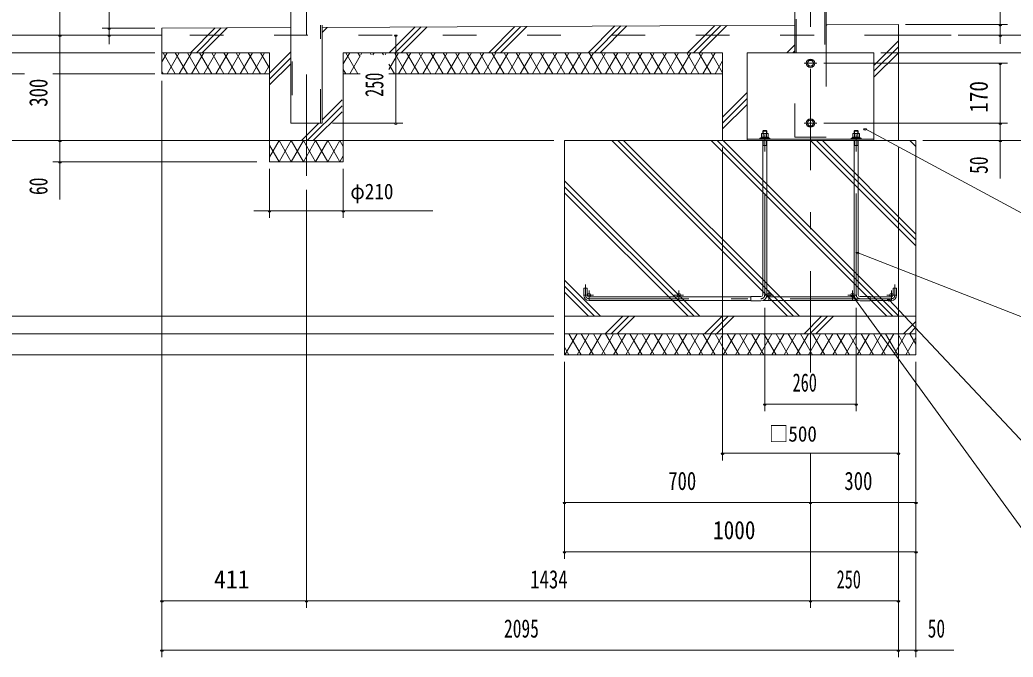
# Model space of a CAD drawing. Units: millimetres, scale not verified, with parts at other scales. Extents: x -27014 to 27021, y -10500 to 10500.
# Drawn here: x 16187 to 23251, y -3330 to 1204 of the extents above; entities that cross this region are included whole.
import ezdxf
from ezdxf.enums import TextEntityAlignment as Align

# ---------------------------------------------------------------- set-up
doc = ezdxf.new("R2010")
doc.units = ezdxf.units.MM
doc.header["$LTSCALE"] = 60
doc.linetypes.add('USER2', pattern=[10, 4, -6])
doc.linetypes.add('USER3', pattern=[24, 12, -5, 2, -5])
for name, color, linetype, lineweight in [('0-6_2-02BOLD', 7, 'Continuous', 18), ('0-7_2-12HIDDEN', 3, 'USER2', 18), ('0-8_2-22CENTER', 3, 'USER3', 18), ('0-9_2-42THIN', 4, 'Continuous', 18), ('0-A_2-52DIM', 3, 'Continuous', 18), ('0-B_2-62HATCH', 2, 'Continuous', 18)]:
    doc.layers.add(name, color=color, linetype=linetype, lineweight=lineweight)
doc.styles.add('ＭＳ ゴシック', font='')
doc.styles.get('ＭＳ ゴシック').set_extended_font_data('MS Gothic')

msp = doc.modelspace()

# ---------------------------------------------------------------- linework, layer by layer
at = {"layer": '0-6_2-02BOLD'}
for p, q in [((18113.43, 469.93), (18113.43, 3919.93)), ((21698.43, 1574.93), (21698.43, 969.93)), ((21921.18, 969.93), (21921.18, 1265.83)), ((17197.31, 1144.93), (18113.43, 1149.3)), ((18336.18, 1150.37), (21698.43, 1166.42)), ((17197.31, 1094.93), (16822.31, 1094.93)), ((22434.8, 1094.93), (22809.8, 1094.93)), ((18607.11, 819.93), (18487.24, 819.93)), ((21184.81, 819.93), (18811.11, 819.93)), ((21359.81, 356.18), (22259.81, 356.18)), ((21449.81, 361.93), (21449.81, 356.18)), ((21499.81, 412.67), (21469.81, 412.67)), ((21472.54, 392.17), (21472.54, 369.43)), ((21477.31, 361.93), (21484.81, 369.43)), ((21492.31, 369.43), (21484.81, 361.93)), ((21497.08, 369.43), (21497.08, 392.17)), ((21511.68, 361.93), (21511.68, 369.43)), ((22119.8, 412.67), (22149.81, 412.67)), ((22122.54, 369.43), (22122.54, 392.17)), ((22134.81, 361.93), (22127.31, 369.43)), ((22134.81, 369.43), (22142.31, 361.93)), ((22147.08, 392.17), (22147.08, 369.43)), ((18487.24, 344.93), (17962.24, 344.93)), ((21469.81, 344.93), (21469.81, -752.57)), ((21469.81, 311.18), (21499.81, 311.18)), ((21499.81, -752.57), (21499.81, 344.93)), ((22119.8, 344.93), (22119.8, -752.57)), ((22149.81, 311.18), (22119.8, 311.18)), ((22149.81, -752.57), (22149.81, 344.93)), ((20197.31, -755.07), (20197.31, -705.07)), ((20234.81, -767.57), (21384.81, -767.57)), ((22122.54, -767.57), (21497.07, -767.57)), ((22384.81, -767.57), (22234.8, -767.57)), ((21384.81, -792.57), (20234.81, -792.57)), ((21471.67, -792.57), (22147.95, -792.57)), ((22234.8, -792.57), (22384.81, -792.57)), ((20059.81, -905.07), (22559.81, -905.07)), ((22559.81, -1030.07), (20059.81, -1030.07))]:
    msp.add_line(p, q, dxfattribs=at)
for points in [[(17962.24, 819.93), (17197.31, 819.93), (17197.31, 1144.93)], [(18336.18, 1167.08), (18336.18, 469.93), (18113.36, 469.93)], [(21921.18, 1167.48), (22434.8, 1169.93), (22434.8, 344.93)], [(21184.81, 344.93), (21184.81, 969.93), (18487.24, 969.93), (18487.24, 194.93), (17962.24, 194.93), (17962.24, 969.93), (17197.31, 969.93)], [(22259.81, 344.93), (22259.81, 969.93), (21359.81, 969.93), (21359.81, 344.93)], [(21449.81, 361.93), (21519.81, 361.93), (21519.81, 356.18)], [(21511.68, 369.43), (21457.94, 369.43), (21457.94, 361.93)], [(21460.27, 369.43), (21460.27, 392.17), (21464.19, 394.43), (21505.43, 394.43), (21509.34, 392.17), (21509.34, 369.43)], [(21499.81, 394.43), (21499.81, 412.67), (21494.81, 417.67), (21474.81, 417.67), (21469.81, 412.67), (21469.81, 394.43)], [(22169.8, 356.18), (22169.8, 361.93), (22099.81, 361.93), (22099.81, 356.18)], [(22107.93, 361.93), (22107.93, 369.43), (22161.68, 369.43), (22161.68, 361.93)], [(22159.34, 369.43), (22159.34, 392.17), (22155.43, 394.43), (22114.18, 394.43), (22110.27, 392.17), (22110.27, 369.43)], [(22119.8, 394.43), (22119.8, 412.67), (22124.81, 417.67), (22144.8, 417.67), (22149.81, 412.67), (22149.81, 394.43)], [(20197.31, -705.07), (20222.31, -705.07), (20222.31, -755.07)], [(22397.31, -755.07), (22397.31, -705.07), (22422.31, -705.07), (22422.31, -755.07)], [(21457.31, -765.07), (21384.81, -765.07), (21384.81, -795.07), (21457.31, -795.07)], [(22162.31, -795.07), (22234.8, -795.07), (22234.8, -765.07), (22162.31, -765.07)]]:
    msp.add_lwpolyline(points, dxfattribs=at)
for points in [[(21797.54, 916.18), (21785.27, 894.93), (21797.54, 873.68), (21822.08, 873.68), (21834.34, 894.93), (21822.08, 916.18)], [(21822.08, 448.68), (21797.54, 448.68), (21785.27, 469.93), (21797.54, 491.18), (21822.08, 491.18), (21834.34, 469.93)], [(22559.81, 344.93), (22559.81, -1180.07), (20059.81, -1180.07), (20059.81, 344.93)]]:
    msp.add_lwpolyline(points, close=True, dxfattribs=at)
for centre, radius in [((21809.81, 894.93), 30), ((21809.81, 894.93), 20.62), ((21809.81, 469.93), 30), ((21809.81, 469.93), 20.62), ((20234.81, -755.07), 12.5), ((20873.56, -755.07), 12.5), ((21512.31, -755.07), 12.5), ((22107.31, -755.07), 12.5), ((22384.81, -755.07), 12.5)]:
    msp.add_circle(centre, radius, dxfattribs=at)
for centre, radius, start, end in [((21466.4, 384.97), 9.46, 49.5701, 90), ((21484.81, 359.98), 34.45, 69.13593, 110.86406), ((21503.21, 384.97), 9.46, 90, 130.42989), ((22116.4, 384.97), 9.46, 49.57011, 90), ((22134.81, 359.98), 34.45, 69.13594, 110.86407), ((22153.21, 384.97), 9.46, 90, 130.4299), ((20234.81, -755.07), 37.5, 180, 270), ((21457.31, -752.57), 42.5, 270, 0), ((21457.31, -752.57), 12.5, 270, 0), ((22162.31, -752.57), 42.5, 180, 270), ((22162.31, -752.57), 12.5, 180, 270), ((22384.81, -755.07), 37.5, 270, 0)]:
    msp.add_arc(centre, radius, start, end, dxfattribs=at)
at = {"layer": '0-7_2-12HIDDEN'}
for p, q in [((18123.93, 3907.43), (18123.93, 469.93)), ((21708.93, 969.93), (21708.93, 1574.93)), ((21910.68, 1269.65), (21910.68, 969.93)), ((18325.68, 469.93), (18325.68, 1166.77)), ((22434.8, 1094.93), (17197.31, 1094.93)), ((21698.43, 369.93), (21698.43, 969.93))]:
    msp.add_line(p, q, dxfattribs=at)
msp.add_lwpolyline([(21921.18, 969.93), (21921.18, 369.93), (21698.43, 369.93)], dxfattribs=at)
at = {"layer": '0-8_2-22CENTER'}
for p, q in [((21809.81, -1305.07), (21809.81, 6672.44)), ((18224.88, 1094.93), (18224.88, 4125.61)), ((18224.81, 94.93), (18224.81, 1094.93)), ((21854.81, 894.93), (21764.81, 894.93)), ((21484.81, -752.57), (21484.81, 447.67)), ((21764.81, 469.93), (21854.81, 469.93)), ((22134.81, -752.57), (22134.81, 447.67)), ((20209.81, -755.07), (20209.81, -680.07)), ((22409.81, -755.07), (22409.81, -680.07)), ((20202.31, -755.07), (20267.31, -755.07)), ((20234.81, -787.57), (20234.81, -722.57)), ((20906.06, -755.07), (20841.06, -755.07)), ((20873.56, -787.57), (20873.56, -722.57)), ((21544.81, -755.07), (21479.81, -755.07)), ((21512.31, -787.57), (21512.31, -722.57)), ((22139.81, -755.07), (22074.81, -755.07)), ((22107.31, -787.57), (22107.31, -722.57)), ((22417.31, -755.07), (22352.31, -755.07)), ((22384.81, -787.57), (22384.81, -722.57)), ((22384.81, -780.07), (20234.81, -780.07))]:
    msp.add_line(p, q, dxfattribs=at)
for centre, radius, start, end in [((20234.81, -755.07), 25, 180, 270), ((21457.31, -752.57), 27.5, 270, 0), ((22162.31, -752.57), 27.5, 180, 270), ((22384.81, -755.07), 25, 270, 0)]:
    msp.add_arc(centre, radius, start, end, dxfattribs=at)
at = {"layer": '0-9_2-42THIN'}
for p, q in [((21473.56, 394.43), (21473.56, 416.41)), ((21496.06, 416.41), (21496.06, 394.43)), ((22123.56, 416.41), (22123.56, 394.43)), ((22146.05, 394.43), (22146.05, 416.41))]:
    msp.add_line(p, q, dxfattribs=at)
for points in [[(21469.81, 304.69), (21473.56, 311.18), (21473.56, 344.93)], [(21496.06, 344.93), (21496.06, 311.18), (21499.81, 304.69)], [(22119.8, 304.69), (22123.56, 311.18), (22123.56, 344.93)], [(22146.05, 344.93), (22146.05, 311.18), (22149.81, 304.69)]]:
    msp.add_lwpolyline(points, dxfattribs=at)
at = {"layer": '0-A_2-52DIM'}
for p, q in [((16472.31, -75.07), (16472.31, 3869.93)), ((16822.31, 1414.93), (16822.31, 1031.06)), ((23159.81, 1032.16), (23159.81, 1439.93)), ((17147.31, 1144.93), (16772.31, 1144.93)), ((16832.31, 1144.93), (16812.31, 1144.93)), ((23209.81, 1169.93), (22484.81, 1169.93)), ((23169.81, 1169.93), (23149.81, 1169.93)), ((16822.31, 1094.93), (15372.31, 1094.93)), ((16482.31, 1094.93), (16462.31, 1094.93)), ((16832.31, 1094.93), (16812.31, 1094.93)), ((18871.11, 1094.93), (18851.11, 1094.93)), ((18861.11, 469.93), (18861.11, 1094.93)), ((22859.81, 1094.93), (23909.81, 1094.93)), ((23169.81, 1094.93), (23149.81, 1094.93)), ((16072.31, 969.93), (17147.31, 969.93)), ((22309.81, 969.93), (23559.81, 969.93)), ((23209.81, 894.93), (21904.81, 894.93)), ((23169.81, 894.93), (23149.81, 894.93)), ((23159.81, 894.93), (23159.81, 74.93)), ((16220.44, 819.93), (16072.31, 819.93)), ((17147.31, 819.93), (16422.31, 819.93)), ((17197.31, 769.93), (17197.31, -3330.07)), ((18911.11, 469.93), (18411.11, 469.93)), ((18871.11, 469.93), (18851.11, 469.93)), ((21904.81, 469.93), (23209.81, 469.93)), ((22207.85, 428.62), (22187.85, 428.62)), ((23169.81, 469.93), (23149.81, 469.93)), ((15722.31, 344.93), (19984.81, 344.93)), ((16482.31, 344.93), (16462.31, 344.93)), ((21184.81, 294.93), (21184.81, -1930.07)), ((22434.8, 294.93), (22434.8, -3330.07)), ((23559.81, 344.93), (22609.81, 344.93)), ((23169.81, 344.93), (23149.81, 344.93)), ((17871.38, 194.93), (16422.31, 194.93)), ((16482.31, 194.93), (16462.31, 194.93)), ((17962.24, 144.93), (17962.24, -205.07)), ((18487.24, -205.07), (18487.24, 144.93)), ((18224.81, -2980.07), (18224.81, -4.6)), ((17851.18, -155.07), (19124.74, -155.07)), ((17972.24, -155.07), (17952.24, -155.07)), ((18497.24, -155.07), (18477.24, -155.07)), ((22152.5, -451.73), (22132.5, -451.73)), ((22120.94, -761.97), (22100.94, -761.97)), ((21484.81, -1580.07), (21484.81, -845.07)), ((22134.81, -845.07), (22134.81, -1580.07)), ((22377.08, -786.39), (22357.08, -786.39)), ((19984.81, -905.07), (16072.31, -905.07)), ((16072.31, -1030.07), (19984.81, -1030.07)), ((19984.81, -1180.07), (15372.31, -1180.07)), ((20059.81, -1230.07), (20059.81, -2630.07)), ((22559.81, -3330.07), (22559.81, -1230.07)), ((21494.81, -1530.07), (21474.81, -1530.07)), ((22134.81, -1530.07), (21484.81, -1530.07)), ((22144.81, -1530.07), (22124.81, -1530.07)), ((21194.81, -1880.07), (21174.81, -1880.07)), ((21184.81, -1880.07), (22434.8, -1880.07)), ((21809.81, -2980.07), (21809.81, -1880.07)), ((22444.81, -1880.07), (22424.81, -1880.07)), ((20069.81, -2230.07), (20049.81, -2230.07)), ((22559.81, -2230.07), (20059.81, -2230.07)), ((21819.81, -2230.07), (21799.81, -2230.07)), ((22569.81, -2230.07), (22549.81, -2230.07)), ((20069.81, -2580.07), (20049.81, -2580.07)), ((20059.81, -2580.07), (22559.81, -2580.07)), ((22569.81, -2580.07), (22549.81, -2580.07)), ((17207.31, -2930.07), (17187.31, -2930.07)), ((22434.8, -2930.07), (17197.31, -2930.07)), ((18234.81, -2930.07), (18214.81, -2930.07)), ((21819.81, -2930.07), (21799.81, -2930.07)), ((22444.81, -2930.07), (22424.81, -2930.07)), ((17207.31, -3280.07), (17187.31, -3280.07)), ((17197.31, -3280.07), (22829.81, -3280.07)), ((22444.81, -3280.07), (22424.81, -3280.07)), ((22569.81, -3280.07), (22549.81, -3280.07))]:
    msp.add_line(p, q, dxfattribs=at)
for points in [[(22197.85, 428.62), (23559.81, -305.07), (25559.81, -305.07)], [(25109.81, -1005.07), (23559.81, -1005.07), (22142.5, -451.73)], [(25109.81, -2755.07), (23559.81, -2755.07), (22110.94, -761.97)], [(22367.08, -786.39), (23559.81, -2055.07), (25109.81, -2055.07)]]:
    msp.add_lwpolyline(points, dxfattribs=at)
for centre in [(16822.31, 1144.93), (23159.81, 1169.93), (16472.31, 1094.93), (16822.31, 1094.93), (18861.11, 1094.93), (23159.81, 1094.93), (23159.81, 894.93), (18861.11, 469.93), (22197.85, 428.62), (23159.81, 469.93), (16472.31, 344.93), (23159.81, 344.93), (16472.31, 194.93), (17962.24, -155.07), (18487.24, -155.07), (22142.5, -451.73), (22110.94, -761.97), (22367.08, -786.39), (21484.81, -1530.07), (22134.81, -1530.07), (21184.81, -1880.07), (22434.81, -1880.07), (20059.81, -2230.07), (21809.81, -2230.07), (22559.81, -2230.07), (20059.81, -2580.07), (22559.81, -2580.07), (17197.31, -2930.07), (18224.81, -2930.07), (21809.81, -2930.07), (22434.81, -2930.07), (17197.31, -3280.07), (22434.81, -3280.07), (22559.81, -3280.07)]:
    msp.add_arc(centre, 10, 180, 0, dxfattribs=at)
at = {"layer": '0-B_2-62HATCH'}
for p, q in [((17399.74, 969.93), (17576.55, 1146.74)), ((17619.18, 1146.94), (17442.16, 969.93)), ((17484.59, 969.93), (17661.81, 1147.15)), ((18372.31, 1150.54), (18336.18, 1114.41)), ((18813.95, 969.93), (18997.55, 1153.52)), ((19040.18, 1153.73), (18856.38, 969.93)), ((18898.81, 969.93), (19082.81, 1153.93)), ((19708.05, 1156.91), (19521.06, 969.93)), ((19563.48, 969.93), (19750.67, 1157.12)), ((19605.91, 969.93), (19793.3, 1157.32)), ((20418.54, 1160.31), (20228.17, 969.93)), ((20270.59, 969.93), (20461.17, 1160.51)), ((20313.02, 969.93), (20503.8, 1160.71)), ((20935.27, 969.93), (21129.04, 1163.7)), ((20977.7, 969.93), (21171.67, 1163.9)), ((21214.3, 1164.1), (21020.13, 969.93)), ((21921.18, 1163.88), (21924.8, 1167.5)), ((21698.43, 1025.98), (21642.38, 969.93)), ((22259.81, 880.25), (22434.8, 1055.25)), ((22434.8, 1012.82), (22259.81, 837.83)), ((17197.31, 905.85), (17234.3, 969.93)), ((17205.44, 969.93), (17292.04, 819.93)), ((17320.91, 969.93), (17234.3, 819.93)), ((17292.04, 969.93), (17378.64, 819.93)), ((17320.91, 819.93), (17407.51, 969.93)), ((17465.24, 819.93), (17378.64, 969.93)), ((17407.51, 819.93), (17494.11, 969.93)), ((17465.24, 969.93), (17551.85, 819.93)), ((17580.71, 969.93), (17494.11, 819.93)), ((17638.45, 819.93), (17551.85, 969.93)), ((17580.71, 819.93), (17667.32, 969.93)), ((17638.45, 969.93), (17725.05, 819.93)), ((17753.92, 969.93), (17667.32, 819.93)), ((17811.65, 819.93), (17725.05, 969.93)), ((17753.92, 819.93), (17840.52, 969.93)), ((17811.65, 969.93), (17898.26, 819.93)), ((17927.12, 969.93), (17840.52, 819.93)), ((17962.24, 859.11), (17898.26, 969.93)), ((18113.43, 976.52), (17962.24, 825.32)), ((17962.24, 782.9), (18113.43, 934.09)), ((18487.24, 890.08), (18533.34, 969.93)), ((18504.48, 969.93), (18591.08, 819.93)), ((18533.34, 819.93), (18607.11, 947.7)), ((18607.11, 942.16), (18591.08, 969.93)), ((18619.94, 969.93), (18611.32, 954.99)), ((18686.31, 954.99), (18677.68, 969.93)), ((18706.55, 969.93), (18697.92, 954.99)), ((18772.9, 954.99), (18764.28, 969.93)), ((18793.15, 969.93), (18784.52, 954.99)), ((18811.11, 851.04), (18879.75, 969.93)), ((18850.89, 969.93), (18937.49, 819.93)), ((18966.36, 969.93), (18879.75, 819.93)), ((19024.09, 819.93), (18937.49, 969.93)), ((18966.36, 819.93), (19052.96, 969.93)), ((19024.09, 969.93), (19110.69, 819.93)), ((19139.56, 969.93), (19052.96, 819.93)), ((19197.3, 819.93), (19110.69, 969.93)), ((19139.56, 819.93), (19226.16, 969.93)), ((19197.3, 969.93), (19283.9, 819.93)), ((19312.77, 969.93), (19226.16, 819.93)), ((19370.5, 819.93), (19283.9, 969.93)), ((19312.77, 819.93), (19399.37, 969.93)), ((19370.5, 969.93), (19457.1, 819.93)), ((19485.97, 969.93), (19399.37, 819.93)), ((19543.71, 819.93), (19457.1, 969.93)), ((19485.97, 819.93), (19572.57, 969.93)), ((19543.71, 969.93), (19630.31, 819.93)), ((19659.18, 969.93), (19572.57, 819.93)), ((19716.91, 819.93), (19630.31, 969.93)), ((19659.18, 819.93), (19745.78, 969.93)), ((19716.91, 969.93), (19803.52, 819.93)), ((19832.38, 969.93), (19745.78, 819.93)), ((19890.12, 819.93), (19803.52, 969.93)), ((19832.38, 819.93), (19918.99, 969.93)), ((19890.12, 969.93), (19976.72, 819.93)), ((20005.58, 969.93), (19918.98, 819.93)), ((20063.32, 819.93), (19976.72, 969.93)), ((20005.59, 819.93), (20092.19, 969.93)), ((20063.32, 969.93), (20149.92, 819.93)), ((20178.79, 969.93), (20092.19, 819.93)), ((20236.53, 819.93), (20149.92, 969.93)), ((20178.79, 819.93), (20265.39, 969.93)), ((20236.53, 969.93), (20323.13, 819.93)), ((20352, 969.93), (20265.39, 819.93)), ((20409.73, 819.93), (20323.13, 969.93)), ((20352, 819.93), (20438.6, 969.93)), ((20409.73, 969.93), (20496.33, 819.93)), ((20525.2, 969.93), (20438.6, 819.93)), ((20582.94, 819.93), (20496.33, 969.93)), ((20525.2, 819.93), (20611.8, 969.93)), ((20582.94, 969.93), (20669.54, 819.93)), ((20698.41, 969.93), (20611.8, 819.93)), ((20756.14, 819.93), (20669.54, 969.93)), ((20698.41, 819.93), (20785.01, 969.93)), ((20756.14, 969.93), (20842.74, 819.93)), ((20871.61, 969.93), (20785.01, 819.93)), ((20929.35, 819.93), (20842.75, 969.93)), ((20871.61, 819.93), (20958.21, 969.93)), ((21015.95, 819.93), (20929.35, 969.93)), ((21044.82, 969.93), (20958.21, 819.93)), ((21015.95, 969.93), (21102.55, 819.93)), ((21131.42, 969.93), (21044.82, 819.93)), ((21184.81, 827.47), (21102.55, 969.93)), ((21684.81, 969.93), (21698.43, 983.56)), ((22259.81, 795.4), (22434.8, 970.4)), ((17927.12, 819.93), (17962.24, 880.75)), ((18113.43, 891.66), (17962.24, 740.47)), ((18504.48, 819.93), (18487.24, 849.79)), ((18850.89, 819.93), (18811.11, 888.82)), ((21131.42, 819.93), (21184.81, 912.4)), ((17205.44, 819.93), (17197.31, 834.01)), ((21359.81, 687.36), (21184.81, 512.36)), ((21184.81, 469.93), (21359.81, 644.93)), ((18479.34, 592.96), (18231.31, 344.93)), ((18336.11, 492.16), (18479.34, 635.39)), ((21359.81, 602.5), (21184.81, 427.5)), ((18273.74, 344.93), (18479.34, 550.54)), ((18188.89, 344.93), (18313.88, 469.93)), ((18290.12, 344.93), (18376.73, 194.93)), ((18376.73, 344.93), (18290.12, 194.93)), ((18376.73, 194.93), (18463.33, 344.93)), ((18463.33, 194.93), (18376.73, 344.93)), ((18463.33, 344.93), (18487.24, 303.5)), ((21646.06, -905.07), (20396.06, 344.93)), ((20438.49, 344.93), (21688.49, -905.07)), ((21730.91, -905.07), (20480.92, 344.93)), ((21103.17, 344.93), (22353.17, -905.07)), ((22395.59, -905.07), (21145.59, 344.93)), ((21188.02, 344.93), (22438.02, -905.07)), ((22559.81, -404.6), (21810.27, 344.93)), ((21852.7, 344.93), (22559.81, -362.17)), ((22559.81, -319.75), (21895.13, 344.93)), ((22431.6, 344.93), (22434.8, 348.14)), ((22517.38, 344.93), (22559.81, 302.51)), ((18487.24, 236.35), (18463.33, 194.93)), ((20059.81, 58.93), (21023.81, -905.07)), ((20981.38, -905.07), (20059.81, 16.5)), ((20059.81, -25.92), (20938.96, -905.07)), ((20316.7, -905.07), (20059.81, -648.18)), ((20059.81, -690.6), (20274.28, -905.07)), ((20231.85, -905.07), (20059.81, -733.03)), ((20349.49, -1030.07), (20474.49, -905.07)), ((20516.91, -905.07), (20391.91, -1030.07)), ((20434.34, -1030.07), (20559.34, -905.07)), ((21056.59, -1030.07), (21181.59, -905.07)), ((21224.02, -905.07), (21099.02, -1030.07)), ((21141.45, -1030.07), (21266.45, -905.07)), ((21888.7, -905.07), (21763.7, -1030.07)), ((21806.13, -1030.07), (21931.12, -905.07)), ((21848.55, -1030.07), (21973.55, -905.07)), ((22470.81, -1030.07), (22559.81, -941.07)), ((22559.81, -983.5), (22513.23, -1030.07)), ((20063.32, -1030.07), (20059.81, -1036.15)), ((20063.32, -1180.07), (20149.92, -1030.07)), ((20178.79, -1180.07), (20092.19, -1030.07)), ((20236.53, -1030.07), (20149.92, -1180.07)), ((20178.79, -1030.07), (20265.39, -1180.07)), ((20236.53, -1180.07), (20323.13, -1030.07)), ((20352, -1180.07), (20265.39, -1030.07)), ((20409.73, -1030.07), (20323.13, -1180.07)), ((20438.6, -1180.07), (20352, -1030.07)), ((20496.33, -1030.07), (20409.73, -1180.07)), ((20525.2, -1180.07), (20438.6, -1030.07)), ((20582.94, -1030.07), (20496.33, -1180.07)), ((20525.2, -1030.07), (20611.8, -1180.07)), ((20582.94, -1180.07), (20669.54, -1030.07)), ((20698.41, -1180.07), (20611.8, -1030.07)), ((20756.14, -1030.07), (20669.54, -1180.07)), ((20698.41, -1030.07), (20785.01, -1180.07)), ((20756.14, -1180.07), (20842.74, -1030.07)), ((20871.61, -1180.07), (20785.01, -1030.07)), ((20929.35, -1030.07), (20842.74, -1180.07)), ((20871.61, -1030.07), (20958.22, -1180.07)), ((20929.35, -1180.07), (21015.95, -1030.07)), ((21044.82, -1180.07), (20958.22, -1030.07)), ((21102.55, -1030.07), (21015.95, -1180.07)), ((21044.82, -1030.07), (21131.42, -1180.07)), ((21102.55, -1180.07), (21189.16, -1030.07)), ((21218.02, -1180.07), (21131.42, -1030.07)), ((21275.76, -1030.07), (21189.16, -1180.07)), ((21218.02, -1030.07), (21304.63, -1180.07)), ((21275.76, -1180.07), (21362.36, -1030.07)), ((21391.23, -1180.07), (21304.63, -1030.07)), ((21448.96, -1030.07), (21362.36, -1180.07)), ((21391.23, -1030.07), (21477.83, -1180.07)), ((21448.96, -1180.07), (21535.56, -1030.07)), ((21564.43, -1180.07), (21477.83, -1030.07)), ((21622.17, -1030.07), (21535.56, -1180.07)), ((21564.43, -1030.07), (21651.04, -1180.07)), ((21622.17, -1180.07), (21708.77, -1030.07)), ((21737.64, -1180.07), (21651.03, -1030.07)), ((21795.37, -1030.07), (21708.77, -1180.07)), ((21737.64, -1030.07), (21824.24, -1180.07)), ((21795.37, -1180.07), (21881.97, -1030.07)), ((21910.84, -1180.07), (21824.24, -1030.07)), ((21968.58, -1030.07), (21881.97, -1180.07)), ((21910.84, -1030.07), (21997.45, -1180.07)), ((21968.58, -1180.07), (22055.18, -1030.07)), ((22084.05, -1180.07), (21997.45, -1030.07)), ((22141.78, -1030.07), (22055.18, -1180.07)), ((22084.05, -1030.07), (22170.65, -1180.07)), ((22141.78, -1180.07), (22228.39, -1030.07)), ((22257.25, -1180.07), (22170.65, -1030.07)), ((22314.99, -1030.07), (22228.39, -1180.07)), ((22257.25, -1030.07), (22343.86, -1180.07)), ((22314.99, -1180.07), (22401.59, -1030.07)), ((22430.46, -1180.07), (22343.86, -1030.07)), ((22488.19, -1030.07), (22401.59, -1180.07)), ((22430.46, -1030.07), (22517.06, -1180.07)), ((22488.19, -1180.07), (22559.81, -1056.03)), ((22517.06, -1030.07), (22559.81, -1104.11)), ((22559.81, -1025.92), (22555.66, -1030.07)), ((20059.81, -1123.99), (20092.19, -1180.07))]:
    msp.add_line(p, q, dxfattribs=at)
for points in [[(17962.24, 312.84), (18030.31, 194.93), (18116.91, 344.93), (18203.52, 194.93), (18290.12, 344.93)], [(18290.12, 194.93), (18203.52, 344.93), (18116.91, 194.93), (18030.31, 344.93), (17962.24, 227.02)]]:
    msp.add_lwpolyline(points, dxfattribs=at)

# ---------------------------------------------------------------- texts
at = {"layer": '0-A_2-52DIM', "color": 7, "style": 'ＭＳ ゴシック'}
for s, width, p in [('300', 0.75, (16422.31, 585.83)), ('250', 0.65, (18811.11, 655.6)), ('170', 0.85, (23109.81, 542.94)), ('50', 0.7, (23109.81, 108.21)), ('60', 0.7, (16422.31, -42.19))]:
    msp.add_text(s, height=130.2, rotation=90, dxfattribs=dict(at, width=width)).set_placement(p, align=Align.BOTTOM_LEFT)
for s, height, width, p in [('φ210', 110.7, 0.9, (18537.23, -105.07)), ('260', 130.2, 0.65, (21682.53, -1480.07)), ('□500', 110.7, 0.9, (21516.06, -1830.07)), ('700', 130.2, 0.75, (20797.8, -2180.07)), ('300', 130.2, 0.75, (22050.71, -2180.07)), ('1000', 130.2, 0.85, (21117, -2530.07)), ('411', 130.2, 0.95, (17567.84, -2880.07)), ('1434', 130.2, 0.75, (19816.79, -2880.07)), ('250', 130.2, 0.65, (21995.48, -2880.07)), ('2095', 130.2, 0.7, (19630.05, -3230.07)), ('50', 130.2, 0.7, (22643.09, -3230.07))]:
    msp.add_text(s, height=height, dxfattribs=dict(at, width=width)).set_placement(p, align=Align.BOTTOM_LEFT)

doc.saveas('drawing.dxf')
